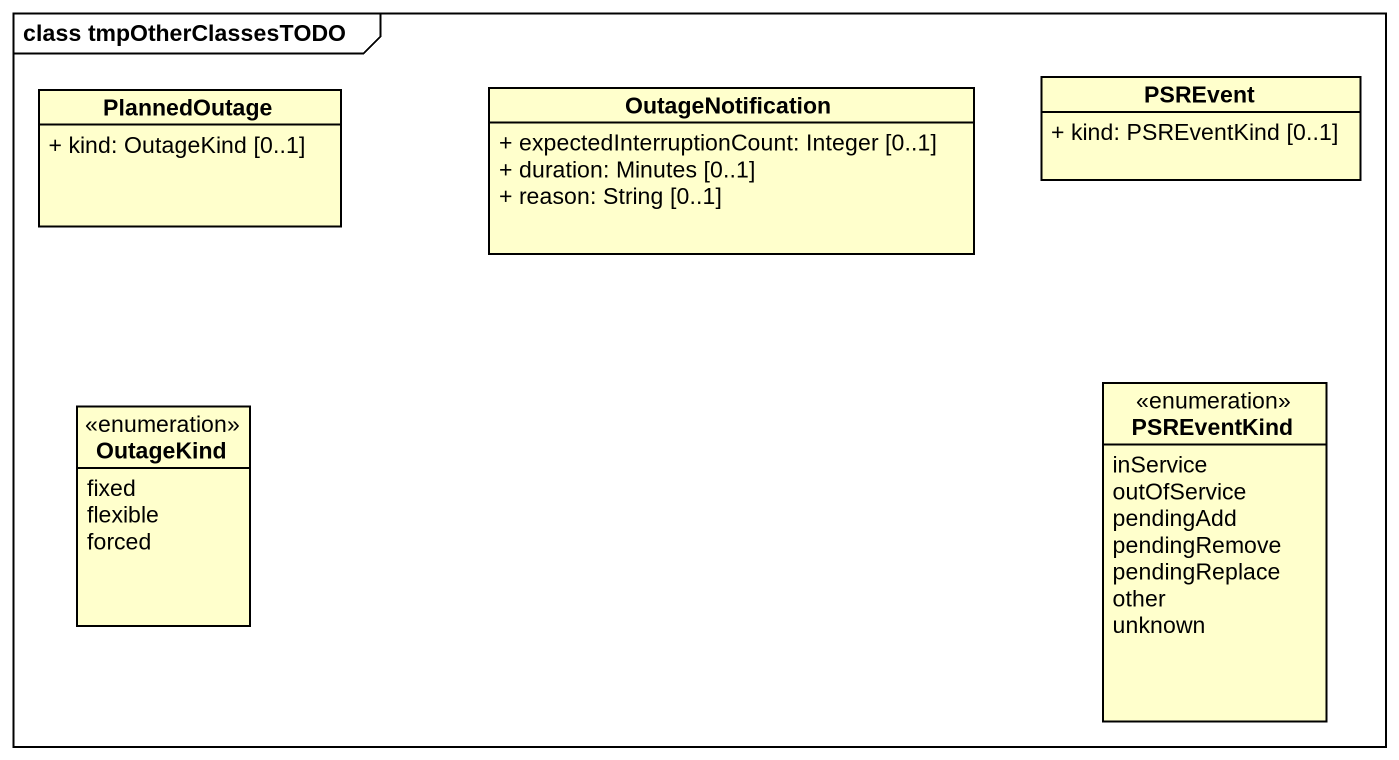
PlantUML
@startuml
mainframe class tmpOtherClassesTODO
hide circle
hide empty members
skinparam classAttributeIconSize 0
class PlannedOutage {
  + kind: OutageKind [0..1]
}
class OutageNotification {
  + expectedInterruptionCount: Integer [0..1]
  + duration: Minutes [0..1]
  + reason: String [0..1]
}
class PSREvent {
  + kind: PSREventKind [0..1]
}
enum PSREventKind {
  inService
  outOfService
  pendingAdd
  pendingRemove
  pendingReplace
  other
  unknown
}
enum OutageKind {
  fixed
  flexible
  forced
}
@enduml
